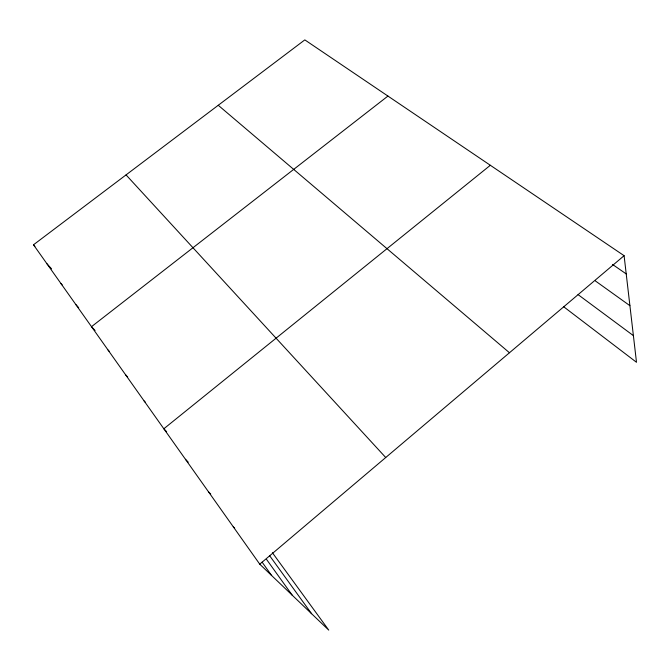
<?xml version="1.0" encoding="UTF-8"?>
<svg xmlns="http://www.w3.org/2000/svg" width="670" height="670" viewBox="0 0 670 670"><rect width="100%" height="100%" fill="white"/><g stroke="black" fill="none" stroke-linecap="round" stroke-linejoin="round"><path stroke-width="1" d="M259.759 564.182L624.097 255.689L304.825 39.89L33.5 244.793L259.759 564.182L328.744 630.11L272.389 552.716M490.34 165.281L163.832 428.775L166.637 431.681M387.938 96.07L91.505 326.675L95.056 330.503M612.531 264.457L626.216 273.913M595.412 280.956L629.917 305.688M578.043 294.599L633.393 335.628M563.78 306.827L636.5 362.294L624.097 255.689M218.253 105.274L509.468 352.747M233.244 526.754L234.676 528.161M208.537 491.881L210.723 494.066M185.448 459.285L188.237 462.132M144.125 400.953L145.541 402.435M125.566 374.756L127.694 377.009M108.054 350.033L109.47 351.557M126.052 174.904L385.727 457.518M75.844 304.565L78.675 307.647M60.995 283.603L62.327 285.068M46.9 263.704L51.565 268.854M33.5 244.793L34.899 246.351M269.474 555.489L311.625 613.745M266.576 559.45L292.296 595.278M262.112 562.147L271.651 575.547"/></g></svg>
